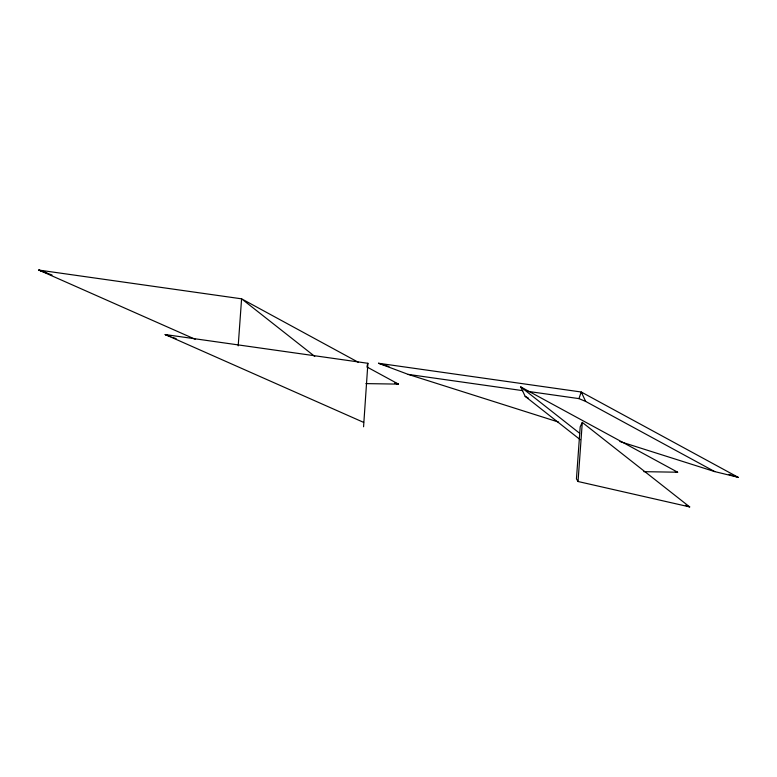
<?xml version="1.0" encoding="UTF-8"?>
<svg xmlns="http://www.w3.org/2000/svg" width="777" height="777" viewBox="0 0 777 777"><rect width="100%" height="100%" fill="white"/><g stroke="black" fill="none" stroke-linecap="round" stroke-linejoin="round"><path stroke-width="1.17" d="M363.568 426.777L367.9 363.296L165.161 334.547L363.646 422.387M238.199 345.862L241.589 298.824L38.85 270.075L195.192 339.267M578.039 481.507L582.294 422.416L689.685 506.925L578.039 481.507L576.447 478.885L580.196 426.826L582.294 422.416M367.132 365.501L367.9 363.296M527.593 391.326L578.933 398.611L581.254 392.006L738.15 477.301L714.733 471.6L619.881 441.521M365.889 383.605L398.484 384.12L366.686 366.831M643.832 471.668L677.641 472.212L520.745 386.917L525.165 396.357L580.254 439.704M558.576 422.086L408.207 374.397L378.516 363.257L581.254 392.006L585.673 401.437L714.733 471.6M408.207 374.397L522.814 390.656M394.969 383.265L398.484 384.12L395.017 383.022M675.3 471.639L677.641 472.212M378.516 363.257L388.927 366.559M728.904 474.368L738.15 477.301M52.049 275.029L38.85 270.075L44.629 271.911M38.85 270.075L46.688 272.814M170.765 336.499L165.161 334.547L170.658 336.616M172.863 337.441L176.165 338.675M685.44 505.303L689.685 506.925M578.933 398.611L585.673 401.437M525.165 396.357L528.36 398.096M358.197 362.218L241.589 298.824L314.772 356.41M520.745 386.917L579.671 433.284"/></g></svg>
